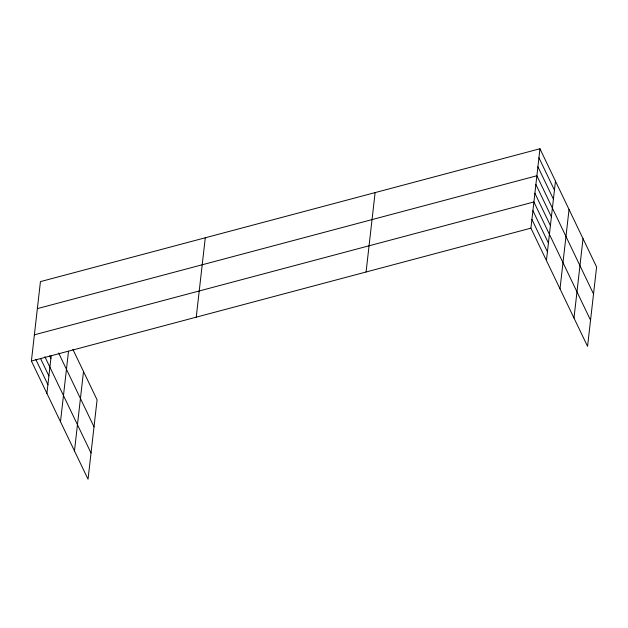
<?xml version="1.0" encoding="UTF-8"?>
<svg xmlns="http://www.w3.org/2000/svg" width="628" height="628" viewBox="0 0 628 628"><rect width="100%" height="100%" fill="white"/><g stroke="black" fill="none" stroke-linecap="round" stroke-linejoin="round"><path stroke-width="0.94" d="M72.911 349.404L97.081 399.848L88.046 479.243L31.4 361.014L40.435 281.619L539.954 148.757L596.6 266.986L587.565 346.381L530.919 228.152L539.954 148.757M46.912 393.395L51.221 355.55M60.484 421.726L68.499 351.327M74.473 450.912L83.508 371.517M196.242 317.171L205.278 237.776M366.077 271.995L375.112 192.6M546.431 260.534L555.466 181.131M560.003 288.856L569.039 209.462M573.992 318.051L583.027 238.656M37.366 308.615L536.885 175.754L593.531 293.975M34.383 334.818L533.902 201.949L590.548 320.178M31.4 361.014L530.919 228.152M538.934 157.754L554.446 190.135M537.906 166.758L553.417 199.131M535.888 184.483L551.4 216.864M534.891 193.22L550.411 225.593M532.905 210.686L548.417 243.06M531.916 219.423L547.428 251.797M58.64 353.014L94.012 426.844M49.628 355.833L50.892 358.462M44.863 356.696L91.029 453.039M40.514 358.423L48.898 375.929M35.749 359.287L47.909 384.658"/></g></svg>
